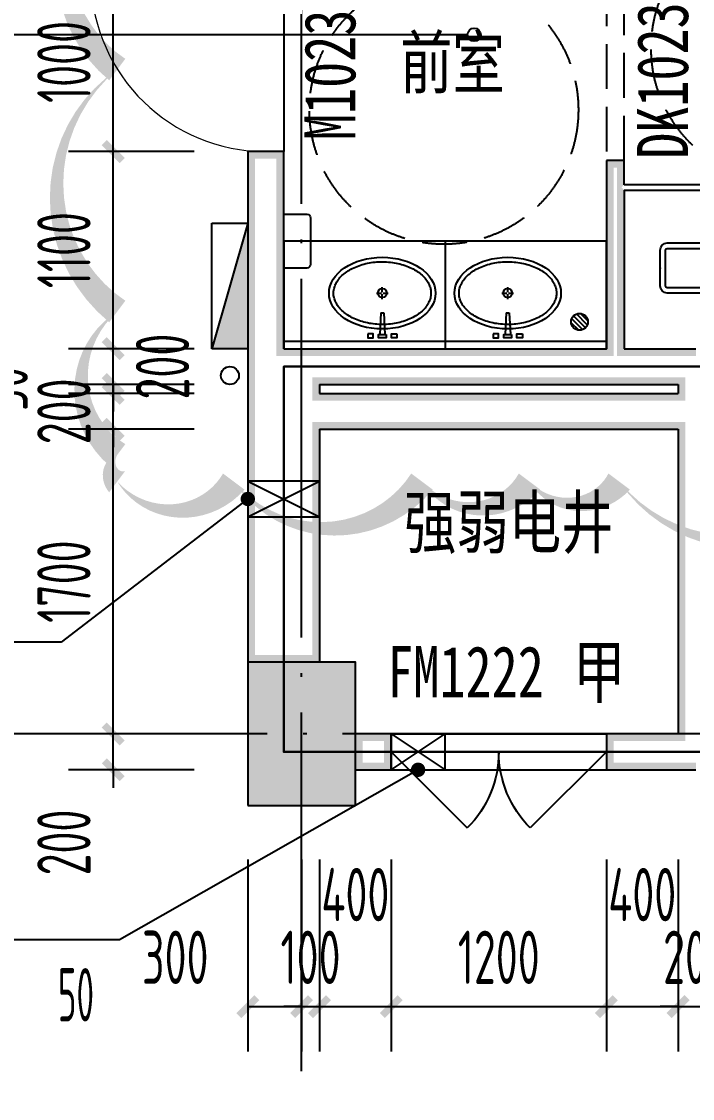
# Model space of a CAD drawing. Extents: x -228436 to 200315, y -41539 to 163917.
# Drawn here: x 46938 to 50680, y 69366 to 75376 of the extents above; entities that cross this region are included whole.
import ezdxf

# ---------------------------------------------------------------- set-up
doc = ezdxf.new("R2010")
doc.units = 0
doc.header["$LTSCALE"] = 1000
doc.header["$MEASUREMENT"] = 0
for name, pattern in [('DASH', [0.35, 0.25, -0.1]), ('X-104 13#平面$0$DASH', [0.35, 0.25, -0.1]), ('X-104 13#平面$0$DOTE', [2.4200000000000004, 2, -0.2, 0.02, -0.2])]:
    doc.linetypes.add(name, pattern=pattern)
for name, color, linetype in [('01-标注_尺寸', 124, 'Continuous'), ('01-标注_符号', 200, 'Continuous'), ('02-TEXT_标注', 130, 'Continuous'), ('PUB_HATCH', 8, 'Continuous'), ('PUB_WALL', 9, 'Continuous'), ('X-104 13#平面$0$02-TEXT_房间', 7, 'Continuous'), ('X-104 13#平面$0$02-TEXT_门窗', 151, 'Continuous'), ('X-104 13#平面$0$A-C_窗', 140, 'Continuous'), ('X-104 13#平面$0$A-C_门', 150, 'Continuous'), ('X-104 13#平面$0$A-I_卫-洁具', 241, 'Continuous'), ('X-104 13#平面$0$A-I_卫-隔断', 214, 'Continuous'), ('X-104 13#平面$0$A-TECH_水', 3, 'Continuous'), ('X-104 13#平面$0$A-TECH_电气', 240, 'Continuous'), ('X-104 13#平面$0$A_AXIS-轴线', 36, 'X-104 13#平面$0$DOTE'), ('X-104 13#平面$0$A_STR-砌块墙', 121, 'Continuous'), ('X-104 13#平面$0$A_STR-砼柱', 51, 'Continuous'), ('X-104 13#平面$0$DOOR_FIRE', 220, 'Continuous'), ('X-104 13#平面$0$DOOR_FIRE_TEXT', 7, 'Continuous')]:
    doc.layers.add(name, color=color, linetype=linetype)
doc.layers.add('X-104 13#平面$0$000套内', color=226, linetype='Continuous', lineweight=30, plot=False)
doc.layers.add('X-104 13#平面$0$DIM_MODI', color=6, linetype='Continuous', plot=False)
doc.styles.add('_TCH_DIM', font='ros1.shx', dxfattribs={"width": 0.8, "bigfont": 'jd.shx'})
doc.styles.add('_TCH_DIM_T3', font='ros1.shx', dxfattribs={"width": 0.7058823529411765, "bigfont": 'jd.shx'})
doc.styles.add('X-104 13#平面$0$_TCH_SPACE', font='STXIHEI_0.TTF', dxfattribs={"width": 0.75, "height": 5})
doc.styles.add('X-104 13#平面$0$_TCH_WINDOW', font='STXIHEI_0.TTF', dxfattribs={"width": 0.75, "height": 3.5})
doc.dimstyles.new('_TCH_ARCH&&100', dxfattribs={"dimtxt": 297.5, "dimasz": 100, "dimexe": 250, "dimexo": 300, "dimgap": 126.25, "dimtad": 1, "dimdec": 0, "dimzin": 0, "dimdsep": 46, "dimtxsty": '_TCH_DIM_T3', "dimblk": 'ARCHTICK', "dimcen": 0.09, "dimclrt": 7, "dimazin": 2, "dimtfac": 1, "dimtdec": 0, "dimtix": 1, "dimtmove": 2, "dimatfit": 3, "dimfxl": 0, "dimtolj": 1, "dimtzin": 0, "dimarcsym": 0})

# ---------------------------------------------------------------- blocks, each defined once
blk = doc.blocks.new('X-104 13#平面$0$轴网')
at = {"layer": 'X-104 13#平面$0$A_AXIS-轴线', "linetype": 'X-104 13#平面$0$DOTE'}
for p, q in [((48500, -7400.98603368341), (48500, 24620.25062679139)), ((60408.42140219617, 9000), (-2925.01551574981, 9000))]:
    blk.add_line(p, q, dxfattribs=at)
blk = doc.blocks.new('X-104 13#平面$0$meae')
for p, q in [((-215.039999999979, 0), (-243.7679999999818, 0)), ((-210, 5.039999999979045), (-210, 32.76000000000931)), ((-176.7359999999753, 0), (-204.9599999999627, 0)), ((-99.54815868195146, 8), (21.68149024352897, 14.3899337600451)), ((-99.54815868195146, -7.999999999941792), (-99.54815868195146, 8)), ((21.68149024352897, -14.3899337601033), (21.68149024352897, 14.3899337600451)), ((-210, -32.25599999999395), (-210, -5.039999999979045)), ((-99.54815868195146, -8.000000000058208), (21.68149024352897, -14.3899337601033))]:
    blk.add_line(p, q)
for points in [[(17.19145484233741, 81.35012003820157), (40, 81.35012003820157), (39.99999999994179, 51.35012003820157), (17.1914548422792, 51.35012003820157)], [(21.68149024352897, 21.35012003820157), (40, 21.35012003820157), (40, -21.35012003820157), (21.68149024352897, -21.35012003820157)], [(17.19145484233741, -81.35012003820157), (40, -81.35012003820157), (39.99999999994179, -51.35012003820157), (17.1914548422792, -51.35012003820157)]]:
    blk.add_lwpolyline(points, close=True)
at = {"const_width": 0.8399999999999999}
blk.add_lwpolyline([(-209.5800000000163, -0.1400000000139698, -0.9999999999999999), (-210.4199999999837, -0.1400000000139698, -0.9999999999999999)], format="xyb", close=True, dxfattribs=at)
blk.add_circle((-210, 0), 25.2)
blk.add_ellipse((-210, 0), major_axis=(0, -296.8388870928175), ratio=0.6737661697857759)
at = {"color": 8}
blk.add_open_spline([(-210, -271.838887092832), (-201.6286662275088, -271.838887092832), (-193.2556980797672, -270.8834744876949), (-176.5567826171755, -267.0318226981908), (-168.2292954665609, -264.1331208487391), (-151.7464247078751, -256.3412992825033), (-143.592075161112, -251.4461166422116), (-127.6688291439204, -239.6628589069005), (-119.9016611408442, -232.7743547918508), (-105.0053654383519, -217.100718463771), (-97.87740360945463, -208.3160983382841), (-84.50442564953119, -189.0367220979533), (-78.25994529254967, -178.5426552897552), (-66.86596525227651, -156.1005802754662), (-61.71665413689334, -144.1531549534993), (-52.68240508378949, -119.1104159536771), (-48.79751711455174, -106.0155586157343), (-42.41598126577446, -79.01830609660828), (-39.91934085072717, -65.11628590768669), (-36.39207964838715, -36.86706837144447), (-35.3614577781409, -22.5202054088586), (-34.79793056182098, 6.244822261855006), (-35.26502483320655, 20.66266644134885), (-37.68259151588427, 49.19399507466005), (-39.63306519814068, 63.30715293157846), (-44.95700291811954, 90.86129060061648), (-48.33046480413759, 104.3019146881416), (-56.39392556494568, 130.1611448710319), (-61.0838973345235, 142.5793309712317), (-71.62818411248736, 166.0733063118532), (-77.48238030000357, 177.1485642623738), (-90.15903716551838, 197.6798496269621), (-96.98112566315103, 207.1352148510632), (-111.3602107425686, 224.2113378457143), (-118.9163064261083, 231.8314545630128), (-134.510733252624, 245.1036245926516), (-142.547481424408, 250.7556368449004), (-158.868371842138, 260.0530890176306), (-167.1509793659789, 263.6999722997425), (-183.7976203592261, 269.0257272459567), (-192.162095878215, 270.7072330619558), (-208.8995512870024, 272.153067119536), (-217.2755150526064, 271.9185741905239), (-234.0031495776493, 269.526916392555), (-242.3573442720808, 267.3679324407713), (-258.9526960913208, 261.0731867576833), (-267.1936322519905, 256.9349128940958), (-283.3781850557425, 246.65468100406), (-291.3201072766096, 240.5117016318836), (-306.6623222918133, 226.2813428560039), (-314.0611830068519, 218.1942343084957), (-328.0653621423407, 200.2301868745126), (-334.6699371464783, 190.353927289194), (-346.859358667396, 169.044026111078), (-352.4439172392595, 157.6110181525), (-362.4072642970132, 133.476927122334), (-366.7859668953461, 120.7763437553076), (-374.1964356524404, 94.43610308453208), (-377.2281845823745, 80.79684587812517), (-381.8495765395346, 52.93462008907227), (-383.4392193020904, 38.71199739631265), (-385.1273327118251, 10.0537408667733), (-385.225804392132, -4.381569712015335), (-383.9285565786413, -33.08909023553133), (-382.5328362500295, -47.36097819061251), (-378.2902226594742, -75.36972922243876), (-375.4433290168527, -89.10625087702647), (-368.3874579074909, -115.6863969620317), (-364.1784936326439, -128.529630749661), (-354.5335200406262, -152.9902308470919), (-349.097582319926, -164.6071133053629), (-337.1786070214584, -186.3198765731067), (-330.6958189697471, -196.415140855941), (-316.9037533847149, -214.843760280055), (-309.5951420506462, -223.1764269854757), (-294.4000191528467, -237.9131964488188), (-286.5148495539906, -244.3169298697612), (-270.41386736813, -255.1213227973203), (-262.1997869724291, -259.5227866767091), (-245.6385630253353, -266.3373192788567), (-237.2919559226721, -268.7527736420161), (-222.6272707111784, -271.2949484957498), (-216.3134306632564, -271.838887092832), (-210, -271.838887092832)], degree=3, knots=[0, 0, 0, 0, 0.1541728099079682, 0.1541728099079682, 0.3083456198159364, 0.3083456198159364, 0.4625184297239047, 0.4625184297239047, 0.6166912396318729, 0.6166912396318729, 0.7708640495398411, 0.7708640495398411, 0.9250368594478093, 0.9250368594478093, 1.079209669355778, 1.079209669355778, 1.233382479263746, 1.233382479263746, 1.387555289171714, 1.387555289171714, 1.541728099079682, 1.541728099079682, 1.69590090898765, 1.69590090898765, 1.850073718895619, 1.850073718895619, 2.004246528803587, 2.004246528803587, 2.158419338711555, 2.158419338711555, 2.312592148619523, 2.312592148619523, 2.466764958527492, 2.466764958527492, 2.62093776843546, 2.62093776843546, 2.775110578343428, 2.775110578343428, 2.929283388251396, 2.929283388251396, 3.083456198159364, 3.083456198159364, 3.237629008067333, 3.237629008067333, 3.391801817975301, 3.391801817975301, 3.545974627883269, 3.545974627883269, 3.700147437791237, 3.700147437791237, 3.854320247699206, 3.854320247699206, 4.008493057607174, 4.008493057607174, 4.162665867515142, 4.162665867515142, 4.31683867742311, 4.31683867742311, 4.471011487331078, 4.471011487331078, 4.625184297239047, 4.625184297239047, 4.779357107147015, 4.779357107147015, 4.933529917054983, 4.933529917054983, 5.087702726962951, 5.087702726962951, 5.24187553687092, 5.24187553687092, 5.396048346778888, 5.396048346778888, 5.550221156686856, 5.550221156686856, 5.704393966594824, 5.704393966594824, 5.858566776502792, 5.858566776502792, 6.012739586410761, 6.012739586410761, 6.166912396318729, 6.166912396318729, 6.283185307179586, 6.283185307179586, 6.283185307179586, 6.283185307179586], dxfattribs=at)
blk = doc.blocks.new('X-104 13#平面$0$$TwtSys$00000434')
for p, q in [((-0.5, 0.5), (-0.5, -0.5)), ((-0.5, -0.5), (0.5, 0.5)), ((0.5, 0.5), (-0.5, 0.5)), ((0.5, -0.5), (0.5, 0.5)), ((-0.5, -0.5), (0.5, -0.5))]:
    blk.add_line(p, q)
blk.add_solid([(0.5, -0.5), (0.5, 0.5), (-0.5, -0.5)])
blk = doc.blocks.new('X-104 13#平面$0$A$C55540B70')
at = {"layer": 'X-104 13#平面$0$A-TECH_水'}
blk.add_circle((-9399.999999994005, 73399.99999999965), 50, dxfattribs=at)
at = {"layer": 'X-104 13#平面$0$A-TECH_水', "xscale": -700, "yscale": 200, "zscale": 700, "rotation": 89.99999999999999}
blk.add_blockref('X-104 13#平面$0$$TwtSys$00000434', (-9399.999999994005, 73899.99999999965), dxfattribs=at)
blk = doc.blocks.new('X-104 13#平面$0$$lvtry$00000200')
at = {"color": 0}
for p, q in [((-109.7834388052506, -40.0000000100008, 1e-08), (-109.7834388052433, -469.6564289897615, 1e-08)), ((99.78343880524335, -30.0000000100008, 1e-08), (-99.78343880524335, -30.0000000100008, 1e-08)), ((109.7834388052361, -469.6564289897615, 1e-08), (109.7834388052361, -40.0000000100008, 1e-08))]:
    blk.add_line(p, q, dxfattribs=at)
at = {"color": 0, "elevation": 1e-08}
blk.add_lwpolyline([(99.78343880524335, -1.000080374069512e-08), (-99.78343880524335, -1.000080374069512e-08, 0.4142135623730951), (-139.7834388052433, -40.0000000100008), (-139.7834388052433, -479.6564289897615, 0.4142135623730951), (-29.78343880524335, -589.6564289897615), (29.78343880523607, -589.6564289897615, 0.4142135623730903), (139.7834388052361, -479.6564289897633), (139.7834388052361, -40.0000000100008, 0.4142135623730951)], format="xyb", close=True, dxfattribs=at)
blk.add_lwpolyline([(139.7834388052361, -469.6564289897615), (-139.7834388052433, -469.6564289897615)], dxfattribs=at)
at = {"color": 0}
blk.add_circle((0, -358.6146012114659, 1e-08), 20, dxfattribs=at)
for centre, start, end in [((-99.78343880525063, -40.0000000100008, 1e-08), 90, 180), ((99.78343880523607, -40.0000000100008, 1e-08), 0, 90)]:
    blk.add_arc(centre, 10, start, end, dxfattribs=at)
for p in [(0, 0), (0, -358.6146012114659, 1e-08)]:
    blk.add_point(p, dxfattribs=at)
blk = doc.blocks.new('X-104 13#平面$0$hgfasg')
at = {"yscale": -1}
blk.add_blockref('X-104 13#平面$0$$lvtry$00000200', (0, 200), dxfattribs=at)
blk = doc.blocks.new('*U79')
blk.add_lwpolyline([(200.0000000000001, 0), (200.0000000000001, 300.0000000002365), (0, 300.0000000002365), (0, 0), (200.0000000000001, 0), (0, 300.0000000002365), (0, 0), (200.0000000000001, 300.0000000002365)])
blk = doc.blocks.new('*U80')
blk.add_lwpolyline([(200.0000000000001, 0), (200.0000000000001, 400.0000000002365), (0, 400.0000000002365), (0, 0), (200.0000000000001, 0), (0, 400.0000000002365), (0, 0), (200.0000000000001, 400.0000000002365)])
blk = doc.blocks.new('X-104 13#平面$0$ccc000')
at = {"layer": 'X-104 13#平面$0$A-TECH_电气', "rotation": 270}
for name, p in [('*U80', (48400.00000000655, 72811.31610814604)), ('*U79', (49200.00000000658, 71399.99999999972))]:
    blk.add_blockref(name, p, dxfattribs=at)
blk = doc.blocks.new('X-104 13#平面$0$$DorLib2D$00000116')
at = {"color": 0}
for p, q in [((-0.4999999999999929, 7.105427357601002e-15), (-0.146446609406766, 0.353553390593234)), ((0.5000000000000071, 7.105427357601002e-15), (0.1464466094067731, 0.353553390593234))]:
    blk.add_line(p, q, dxfattribs=at)
for centre, radius, start, end in [((-0.4999999999984652, 4.831690603168681e-13), 0.4999999999984674, 0, 45), ((0.4999999999977511, 9.059419880941277e-13), 0.4999999999976598, 135, 180)]:
    blk.add_arc(centre, radius, start, end, dxfattribs=at)
blk = doc.blocks.new('X-104 13#平面$0$$DorLib2D$00000001')
for p, q in [((0.45, 0.9750000000000001), (0.5000000000000002, 0.9750000000000001)), ((0.45, 0), (0.45, 0.9750000000000001)), ((0.5, 0), (0.5, 0.9750000000000001)), ((0.5, 0), (0.45, 0))]:
    blk.add_line(p, q)
at = {"lineweight": 13}
blk.add_arc((0.475, 0), 0.975, 91.4692835813538, 180, dxfattribs=at)
blk = doc.blocks.new('_FZH')
blk.add_lwpolyline([(-0.5, -0.5), (0.5, -0.5), (0.5, 0.5), (-0.5, 0.5)], close=True)
at = {"layer": 'PUB_HATCH'}
blk.add_solid([(-0.5, -0.5), (0.5, -0.5), (-0.5, 0.5), (0.5, 0.5)], dxfattribs=at)
blk = doc.blocks.new('X-104 13#平面$0$$TwtSys$00000141')
for p, q in [((-94.19606303561523, 7.672111694559135), (-10.08309029082739, 91.78508443935061)), ((-94.19606303561523, 7.672111694559135), (-10.08309029082739, 91.78508443935061)), ((-87.21916889109707, -35.05448014085778), (35.05448014085778, 87.21916889110071)), ((-87.21916889109707, -35.05448014085778), (35.05448014085778, 87.21916889110071)), ((-66.46803743153214, -66.46803743153941), (66.46803743153214, 66.46803743153214)), ((-66.46803743153214, -66.46803743153578), (66.46803743153214, 66.46803743153214)), ((-32.35611368903483, -87.061266563549), (87.58274635417911, 32.87759347966494)), ((-32.35611368903483, -87.061266563549), (87.58274635417911, 32.87759347966858)), ((11.43110768805855, -92.25951895252001), (92.2594807012465, -11.43114593933933)), ((11.43110768805855, -92.25951895252001), (92.2594807012465, -11.43114593933933))]:
    blk.add_line(p, q)
blk.add_circle((0, 0), 94)
blk.add_circle((0, 0), 94)
blk = doc.blocks.new('X-104 13#平面')
at = {"layer": 'PUB_WALL'}
for points in [[(48400.00000000634, 74649.9999999994), (48200.00000000642, 74649.9999999994), (48240.00000000635, 74609.99999999886), (48360.00000000618, 74609.99999999886)], [(48200.00000000642, 74649.9999999994), (48200.00000000652, 73449.99999999971), (48240.00000000652, 73449.99999999971), (48240.00000000635, 74609.99999999886)], [(48400.00000000643, 73549.99999999968), (48400.00000000634, 74649.9999999994), (48360.00000000618, 74609.99999999886), (48360.00000000643, 73509.99999999968)], [(50300.00000000648, 74599.9999999988), (50200.00000000666, 74599.9999999988), (50240.00000000699, 74559.999999998), (50260.00000000474, 74559.999999998)], [(50200.00000000666, 74599.9999999988), (50200.00000000654, 74449.99999999962), (50240.00000000654, 74449.99999999962), (50240.00000000699, 74559.999999998)], [(50300.00000000651, 74464.99999999968), (50300.00000000648, 74599.9999999988), (50260.00000000474, 74559.999999998), (50260.00000000651, 74424.99999999968)], [(50300.0000000063, 74434.99999999968), (50300.0000000063, 73550.00000000012), (50260.00000000629, 73509.99999999892), (50260.0000000063, 74474.99999999968)], [(50200.00000000654, 74449.99999999962), (50200.00000000629, 73549.99999999967), (50240.00000000629, 73509.99999999968), (50240.00000000654, 74449.99999999962)], [(48400.00000000643, 73549.99999999968), (50200.00000000629, 73549.99999999967), (50240.00000000629, 73509.99999999968), (48360.00000000643, 73509.99999999968)], [(50300.0000000063, 73550.00000000012), (50700.00000000648, 73549.99999999971), (50700.00000000648, 73509.99999999971), (50260.00000000629, 73509.99999999892)], [(48200.00000000652, 73449.99999999971), (48200.00000000652, 73199.99999999971), (48240.00000000652, 73199.99999999971), (48240.00000000652, 73449.99999999971)], [(48600.00000000763, 73349.99999999967), (50300.00000000654, 73349.99999999971), (50300.00000000654, 73389.99999999971), (48560.00000000763, 73389.99999999967)], [(48600.00000000763, 73349.99999999967), (48600.00000000763, 73299.99999999972), (48560.00000000763, 73259.99999999972), (48560.00000000763, 73389.99999999967)], [(50300.00000000654, 73349.99999999971), (50600.00000000779, 73350.00000000009), (50640.00000000781, 73390.00000000009), (50300.00000000654, 73389.99999999971)], [(50600.00000000779, 73350.00000000009), (50600.00000000779, 73299.99999999972), (50640.0000000078, 73259.99999999972), (50640.00000000781, 73390.00000000009)], [(48600.00000000763, 73299.99999999972), (50600.00000000779, 73299.99999999972), (50640.0000000078, 73259.99999999972), (48560.00000000763, 73259.99999999972)], [(48200.00000000652, 73199.99999999971), (48200.00000000652, 71800), (48240.00000000652, 71800), (48240.00000000652, 73199.99999999971)], [(48600.00000000635, 73099.99999999971), (50600.0000000065, 73099.99999999972), (50640.0000000065, 73139.99999999972), (48560.00000000634, 73139.99999999971)], [(48600.00000000635, 73099.99999999971), (48560.00000000634, 73139.99999999971), (48560.00000000652, 71800), (48600.00000000652, 71800)], [(50600.0000000065, 73099.99999999972), (50600.0000000065, 71399.99999999983), (50640.0000000065, 71359.99999999971), (50640.0000000065, 73139.99999999972)], [(48600.00000000652, 71800), (48600.00000000652, 71840), (48200.00000000652, 71840), (48200.00000000652, 71800)], [(48800, 71800), (48200, 71800), (48240, 71760), (48760, 71760)], [(48200, 71800), (48200, 71000), (48240, 71040), (48240, 71760)], [(48800, 71000), (48800, 71800), (48760, 71760), (48760, 71040)], [(49000.00000000656, 71399.99999999972), (48800, 71399.99999999971), (48840, 71359.99999999971), (48960.00000000656, 71359.99999999972)], [(48800, 71399.99999999971), (48800, 71199.99999999971), (48840, 71239.99999999972), (48840, 71359.99999999971)], [(49000.00000000656, 71199.99999999975), (49000.00000000656, 71399.99999999972), (48960.00000000656, 71359.99999999972), (48960.00000000656, 71239.99999999974)], [(50600.0000000065, 71399.99999999983), (50200.00000000656, 71399.9999999998), (50240.00000000572, 71359.99999999974), (50640.0000000065, 71359.99999999971)], [(50200.00000000656, 71399.9999999998), (50200.00000000656, 71199.99999999975), (50240.00000000573, 71239.99999999939), (50240.00000000572, 71359.99999999974)], [(48800, 71199.99999999971), (49000.00000000656, 71199.99999999975), (48960.00000000656, 71239.99999999974), (48840, 71239.99999999972)], [(50200.00000000656, 71199.99999999975), (50700.00000000648, 71199.99999999971), (50700.00000000648, 71239.99999999971), (50240.00000000573, 71239.99999999939)], [(48200, 71000), (48800, 71000), (48760, 71040), (48240, 71040)]]:
    blk.add_hatch(color=256, dxfattribs=at).paths.add_polyline_path(points)
at = {"layer": 'X-104 13#平面$0$000套内'}
blk.add_lwpolyline([(4100.000000000022, 77750.00000000006), (4100.000000000024, 68699.99999999999), (-750.0000000000621, 68699.99999999999), (-750.0000000000618, 59850), (21949.99999999995, 59850), (21949.99999999994, 61450), (58249.99999999994, 61450), (58249.99999999994, 71299.99999999971), (48400.00000000652, 71299.99999999971), (48400.00000000652, 73449.99999999971), (53400.00000000652, 73449.99999999971), (53400.00000000652, 80499.99999999971), (58249.99999999994, 80499.99999999971), (58249.99999999994, 81290.05161517872), (53288.97308394587, 85452.64044071968), (37949.99999999994, 76613.31606116104), (37949.99999999994, 72450), (12454.85512413029, 72449.99999999993), (4447.428597971128, 77750.00000000006)], close=True, dxfattribs=at)
at = {"layer": 'X-104 13#平面$0$A-C_窗', "linetype": 'DASH'}
for p, q in [((50200.00000000654, 75599.99999999959), (50200.00000000654, 74599.99999999959)), ((50300.00000000654, 74599.99999999959), (50300.00000000654, 75599.99999999959))]:
    blk.add_line(p, q, dxfattribs=at)
at = {"layer": 'X-104 13#平面$0$A-C_门'}
blk.add_line((48400.00000000652, 75649.9999999997), (48400.00000000652, 74649.9999999997), dxfattribs=at)
at = {"layer": 'X-104 13#平面$0$A-I_卫-洁具', "ltscale": 0.1}
blk.add_line((49300.00000000648, 74149.99999999972), (49300.00000000648, 73549.99999999972), dxfattribs=at)
blk.add_lwpolyline([(48400.00000000639, 73999.99999999967), (48400.00000000639, 74299.99999999967), (48530.00000000639, 74299.99999999967, -0.414213562373095), (48550.00000000639, 74279.99999999967), (48550.00000000639, 74019.99999999967, -0.414213562373095), (48530.00000000639, 73999.99999999967)], format="xyb", close=True, dxfattribs=at)
for points in [[(48400.00000000639, 73549.99999999967), (50200.0000000064, 73549.99999999967), (50200.00000000658, 74149.99999999978), (48400.00000000639, 74149.99999999967)], [(48400.00000000681, 73549.99999999949), (50200.00000000704, 73549.99999999914), (50200.00000000704, 73589.99999999914), (48400.00000000681, 73589.99999999949)]]:
    blk.add_lwpolyline(points, close=True, dxfattribs=at)
at = {"layer": 'X-104 13#平面$0$A-I_卫-洁具', "linetype": 'X-104 13#平面$0$DASH'}
for centre in [(51200.00000000597, 75226.5709121621), (49293.84215124691, 74882.68895853072)]:
    blk.add_circle(centre, 750, dxfattribs=at)
at = {"layer": 'X-104 13#平面$0$A-I_卫-隔断'}
for p, q in [((51350.00000000795, 74464.99999999974), (50300.00000000651, 74464.99999999968)), ((50300.0000000063, 74434.99999999968), (51350.00000000795, 74434.99999999964))]:
    blk.add_line(p, q, dxfattribs=at)
at = {"layer": 'X-104 13#平面$0$A_STR-砌块墙'}
for p, q in [((48400.00000000634, 74649.9999999994), (48200.00000000642, 74649.9999999994)), ((48200.00000000642, 74649.9999999994), (48200.00000000652, 73449.99999999971)), ((48400.00000000643, 73549.99999999968), (48400.00000000634, 74649.9999999994)), ((50300.00000000648, 74599.9999999988), (50200.00000000666, 74599.9999999988)), ((50200.00000000666, 74599.9999999988), (50200.00000000654, 74449.99999999962)), ((50300.00000000651, 74464.99999999968), (50300.00000000648, 74599.9999999988)), ((50200.00000000654, 74449.99999999962), (50200.00000000629, 73549.99999999967)), ((50300.0000000063, 74434.99999999968), (50300.0000000063, 73550.00000000012)), ((48400.00000000643, 73549.99999999968), (50200.00000000629, 73549.99999999967)), ((50300.0000000063, 73550.00000000012), (50700.00000000648, 73549.99999999971)), ((48200.00000000652, 73449.99999999971), (48200.00000000652, 73199.99999999971)), ((48600.00000000763, 73349.99999999967), (50300.00000000654, 73349.99999999971)), ((48600.00000000763, 73349.99999999967), (48600.00000000763, 73299.99999999972)), ((50300.00000000654, 73349.99999999971), (50600.00000000779, 73350.00000000009)), ((50600.00000000779, 73350.00000000009), (50600.00000000779, 73299.99999999972)), ((48600.00000000763, 73299.99999999972), (50600.00000000779, 73299.99999999972)), ((48200.00000000652, 73199.99999999971), (48200.00000000652, 71800)), ((48600.00000000635, 73099.99999999971), (50600.0000000065, 73099.99999999972)), ((48600.00000000635, 73099.99999999971), (48600.00000000652, 71800)), ((50600.0000000065, 73099.99999999972), (50600.0000000065, 71399.99999999983)), ((49000.00000000656, 71399.99999999972), (48800, 71399.99999999971)), ((49000.00000000656, 71199.99999999975), (49000.00000000656, 71399.99999999972)), ((50600.0000000065, 71399.99999999983), (50200.00000000656, 71399.9999999998)), ((50200.00000000656, 71399.9999999998), (50200.00000000656, 71199.99999999975)), ((48800, 71199.99999999971), (49000.00000000656, 71199.99999999975)), ((50200.00000000656, 71199.99999999975), (50700.00000000648, 71199.99999999971))]:
    blk.add_line(p, q, dxfattribs=at)
at = {"layer": 'X-104 13#平面$0$DIM_MODI'}
blk.add_lwpolyline([(47471.66427740734, 76307.3801535957, 0, 150, 0.5), (47471.66427740734, 75107.3801535957, 0, 150, 0.5), (47471.66427740734, 73757.3801535957, 0, 150, 0.5), (47471.66427740734, 72957.3801535957, 0, 150, 0.5), (47471.66427740734, 72808.23826864013, 0, 150, 0.5), (48121.66427740734, 72808.23826864013, 0, 150, 0.5), (49171.66427740734, 72808.23826864013, 0, 150, 0.5), (49771.66427740734, 72808.23826864013, 0, 150, 0.5), (50271.66427740734, 72808.23826864013, 0, 150, 0.5), (51621.66427740734, 72808.23826864013, 0, 150, 0.5), (52221.66427740734, 72808.23826864013, 0, 150, 0.5), (53421.66427740734, 72808.23826864013, 0, 150, 0.5), (53638.13283774117, 72808.23826864013, 0, 150, 0.5)], format="xyseb", dxfattribs=at)
at = {"layer": 'X-104 13#平面$0$DOOR_FIRE'}
for p, q in [((49000.00000000658, 71399.99999999971), (50200.00000000658, 71399.99999999971)), ((49000.00000000658, 71199.99999999971), (50200.00000000658, 71199.99999999971))]:
    blk.add_line(p, q, dxfattribs=at)
for name, p in [('X-104 13#平面$0$ccc000', (-200.0000000000301, -2.91038304567337e-11)), ('X-104 13#平面$0$A$C55540B70', (57499.99999999962, 1.818989403545856e-12)), ('X-104 13#平面$0$轴网', (0, 62400))]:
    blk.add_blockref(name, p)
at = {"layer": 'X-104 13#平面$0$A-C_门'}
ref = blk.add_blockref('X-104 13#平面$0$$DorLib2D$00000001', (48300.00000000652, 75149.9999999997), dxfattribs=dict(at, xscale=-1000, yscale=-1000, zscale=200, rotation=270))
ref.add_attrib('A', 'M1023', (48800.00000000642, 74714.12390829675), dxfattribs={"layer": 'X-104 13#平面$0$02-TEXT_门窗', "height": 285.4257641921397, "rotation": 90, "style": 'X-104 13#平面$0$_TCH_WINDOW', "width": 0.75})
at = {"layer": 'X-104 13#平面$0$A-I_卫-洁具', "ltscale": 0.1, "rotation": 270}
for name, p in [('X-104 13#平面$0$hgfasg', (50300.00000000648, 73999.99999999962)), ('X-104 13#平面$0$meae', (48950.00000000642, 73649.99999999984)), ('X-104 13#平面$0$meae', (49650.00000000642, 73649.99999999984))]:
    blk.add_blockref(name, p, dxfattribs=at)
at = {"layer": 'X-104 13#平面$0$A-TECH_水', "xscale": 0.5, "yscale": 0.5, "zscale": 0.5, "rotation": 90}
blk.add_blockref('X-104 13#平面$0$$TwtSys$00000141', (50049.99989371895, 73699.99999999965), dxfattribs=at)
at = {"layer": 'X-104 13#平面$0$A_STR-砼柱', "xscale": 600, "yscale": 800, "zscale": 800}
blk.add_blockref('_FZH', (48500, 71400), dxfattribs=at)
at = {"layer": 'X-104 13#平面$0$DOOR_FIRE', "xscale": 1200, "yscale": -1200, "zscale": 200}
blk.add_blockref('X-104 13#平面$0$$DorLib2D$00000116', (49600.00000000658, 71299.99999999971), dxfattribs=at)
at = {"layer": 'X-104 13#平面$0$02-TEXT_房间', "style": 'X-104 13#平面$0$_TCH_SPACE', "width": 0.75}
for s, p in [('前室', (49049.3240874929, 75004.3530726486)), ('强弱电井', (49071.61517490321, 72438.91768309672))]:
    blk.add_text(s, height=285.4257641921404, dxfattribs=at).set_placement(p)
at = {"layer": 'X-104 13#平面$0$02-TEXT_门窗', "style": 'X-104 13#平面$0$_TCH_WINDOW', "width": 0.75}
blk.add_text('DK1023', height=285.4257641921397, rotation=90, dxfattribs=at).set_placement((50655.9430050212, 74609.1020742354))
at = {"layer": 'X-104 13#平面$0$DOOR_FIRE_TEXT', "style": 'X-104 13#平面$0$_TCH_WINDOW', "width": 0.75}
for s, p in [('FM1222', (48977.70878821625, 71604.63824452226)), ('甲', (50015.09961791057, 71604.63824452226))]:
    blk.add_text(s, height=285.4257641921397, dxfattribs=at).set_placement(p)
blk = doc.blocks.new('_ArchTick')
at = {"color": 0, "linetype": 'ByBlock', "const_width": 0.4}
blk.add_lwpolyline([(-0.5, -0.5), (0.5, 0.5)], dxfattribs=at)
blk = doc.blocks.new('*D386')
at = {"layer": '01-标注_尺寸', "color": 0, "lineweight": -2, "transparency": 16777216}
for p, q in [((47449.1181925052, 71399.9999999994), (47449.1181925052, 71499.9999999994)), ((47900.00000000661, 71399.9999999994), (47199.1181925052, 71399.9999999994)), ((47449.1181925052, 71199.99999999968), (47449.1181925052, 71399.9999999994)), ((47900.00000000665, 71199.99999999968), (47199.1181925052, 71199.99999999968)), ((47449.1181925052, 71199.99999999968), (47449.1181925052, 71099.99999999968))]:
    blk.add_line(p, q, dxfattribs=at)
at = {"layer": 'Defpoints', "color": 0, "transparency": 16777216}
for p in [(47449.1181925052, 71399.9999999994), (48200.00000000661, 71399.9999999994), (48200.00000000665, 71199.99999999968)]:
    blk.add_point(p, dxfattribs=at)
at = {"layer": '01-标注_尺寸', "color": 0, "lineweight": -2, "transparency": 16777216, "xscale": 100, "yscale": 100, "zscale": 100}
for p, rotation in [((47449.1181925052, 71399.9999999994), 270), ((47449.1181925052, 71199.99999999968), 90)]:
    blk.add_blockref('_ArchTick', p, dxfattribs=dict(at, rotation=rotation))
at = {"layer": '01-标注_尺寸', "color": 7, "transparency": 16777216, "insert": (47174.11819250531, 70794.32314410426), "char_height": 297.5, "attachment_point": 5, "rotation": 90, "style": '_TCH_DIM_T3'}
blk.add_mtext('\\A1;200', dxfattribs=at)
blk = doc.blocks.new('*D387')
at = {"layer": '01-标注_尺寸', "color": 0, "lineweight": -2, "transparency": 16777216}
for p, q in [((47900.00000000624, 73099.9999999996), (47199.11819250499, 73099.9999999996)), ((47449.11819250499, 71399.9999999994), (47449.11819250499, 73099.9999999996)), ((47900.00000000661, 71399.9999999994), (47199.11819250499, 71399.9999999994))]:
    blk.add_line(p, q, dxfattribs=at)
at = {"layer": 'Defpoints', "color": 0, "transparency": 16777216}
for p in [(47449.11819250499, 73099.9999999996), (48200.00000000624, 73099.9999999996), (48200.00000000661, 71399.9999999994)]:
    blk.add_point(p, dxfattribs=at)
at = {"layer": '01-标注_尺寸', "color": 0, "lineweight": -2, "transparency": 16777216, "xscale": 100, "yscale": 100, "zscale": 100}
for p, rotation in [((47449.11819250499, 73099.9999999996), 90), ((47449.11819250499, 71399.9999999994), 270)]:
    blk.add_blockref('_ArchTick', p, dxfattribs=dict(at, rotation=rotation))
at = {"layer": '01-标注_尺寸', "color": 7, "transparency": 16777216, "insert": (47174.11819250498, 72249.99999999952), "char_height": 297.5, "attachment_point": 5, "rotation": 90, "style": '_TCH_DIM_T3'}
blk.add_mtext('\\A1;1700', dxfattribs=at)
blk = doc.blocks.new('*D388')
at = {"layer": '01-标注_尺寸', "color": 0, "lineweight": -2, "transparency": 16777216}
for p, q in [((47449.11819250479, 73299.99999999962), (47449.11819250479, 73399.99999999962)), ((47900.00000000619, 73299.99999999962), (47199.11819250479, 73299.99999999962)), ((47449.11819250479, 73099.9999999996), (47449.11819250479, 73299.99999999962)), ((47900.00000000624, 73099.9999999996), (47199.11819250479, 73099.9999999996)), ((47449.11819250479, 73099.9999999996), (47449.11819250479, 72999.9999999996))]:
    blk.add_line(p, q, dxfattribs=at)
at = {"layer": 'Defpoints', "color": 0, "transparency": 16777216}
for p in [(47449.11819250479, 73299.99999999962), (48200.00000000619, 73299.99999999962), (48200.00000000624, 73099.9999999996)]:
    blk.add_point(p, dxfattribs=at)
at = {"layer": '01-标注_尺寸', "color": 0, "lineweight": -2, "transparency": 16777216, "xscale": 100, "yscale": 100, "zscale": 100}
for p, rotation in [((47449.11819250479, 73299.99999999962), 270), ((47449.11819250479, 73099.9999999996), 90)]:
    blk.add_blockref('_ArchTick', p, dxfattribs=dict(at, rotation=rotation))
at = {"layer": '01-标注_尺寸', "color": 7, "transparency": 16777216, "insert": (47174.11819250478, 73199.99999999962), "char_height": 297.5, "attachment_point": 5, "rotation": 90, "style": '_TCH_DIM_T3'}
blk.add_mtext('\\A1;200', dxfattribs=at)
blk = doc.blocks.new('*D389')
at = {"layer": '01-标注_尺寸', "color": 0, "lineweight": -2, "transparency": 16777216}
for p, q in [((47449.11819250476, 73349.99999999952), (47449.11819250476, 73449.99999999952)), ((47900.00000000618, 73349.99999999952), (47199.11819250476, 73349.99999999952)), ((47449.11819250476, 73299.99999999958), (47449.11819250476, 73349.99999999952)), ((47900.00000000619, 73299.99999999958), (47199.11819250476, 73299.99999999958)), ((47449.11819250476, 73299.99999999958), (47449.11819250476, 73199.99999999958))]:
    blk.add_line(p, q, dxfattribs=at)
at = {"layer": 'Defpoints', "color": 0, "transparency": 16777216}
for p in [(47449.11819250476, 73349.99999999952), (48200.00000000618, 73349.99999999952), (48200.00000000619, 73299.99999999958)]:
    blk.add_point(p, dxfattribs=at)
at = {"layer": '01-标注_尺寸', "color": 0, "lineweight": -2, "transparency": 16777216, "xscale": 100, "yscale": 100, "zscale": 100}
for p, rotation in [((47449.11819250476, 73349.99999999952), 270), ((47449.11819250476, 73299.99999999958), 90)]:
    blk.add_blockref('_ArchTick', p, dxfattribs=dict(at, rotation=rotation))
at = {"layer": '01-标注_尺寸', "color": 7, "transparency": 16777216, "insert": (46824.11819250476, 73324.99999999935), "char_height": 297.5, "attachment_point": 5, "rotation": 90, "style": '_TCH_DIM_T3'}
blk.add_mtext('\\A1;50', dxfattribs=at)
blk = doc.blocks.new('*D390')
at = {"layer": '01-标注_尺寸', "color": 0, "lineweight": -2, "transparency": 16777216}
for p, q in [((47449.11819250473, 73549.99999999945), (47449.11819250473, 73649.99999999945)), ((47900.00000000614, 73549.99999999945), (47199.11819250473, 73549.99999999945)), ((47449.11819250473, 73349.99999999956), (47449.11819250473, 73549.99999999945)), ((47900.00000000618, 73349.99999999956), (47199.11819250473, 73349.99999999956)), ((47449.11819250473, 73349.99999999956), (47449.11819250473, 73249.99999999956))]:
    blk.add_line(p, q, dxfattribs=at)
at = {"layer": 'Defpoints', "color": 0, "transparency": 16777216}
for p in [(47449.11819250473, 73549.99999999945), (48200.00000000614, 73549.99999999945), (48200.00000000618, 73349.99999999956)]:
    blk.add_point(p, dxfattribs=at)
at = {"layer": '01-标注_尺寸', "color": 0, "lineweight": -2, "transparency": 16777216, "xscale": 100, "yscale": 100, "zscale": 100}
for p, rotation in [((47449.11819250473, 73549.99999999945), 270), ((47449.11819250473, 73349.99999999956), 90)]:
    blk.add_blockref('_ArchTick', p, dxfattribs=dict(at, rotation=rotation))
at = {"layer": '01-标注_尺寸', "color": 7, "transparency": 16777216, "insert": (47724.11819250473, 73449.9999999994), "char_height": 297.5, "attachment_point": 5, "rotation": 90, "style": '_TCH_DIM_T3'}
blk.add_mtext('\\A1;200', dxfattribs=at)
blk = doc.blocks.new('*D391')
at = {"layer": '01-标注_尺寸', "color": 0, "lineweight": -2, "transparency": 16777216}
for p, q in [((47900.0000000059, 74650), (47199.1181925046, 74650)), ((47449.1181925046, 73549.99999999945), (47449.1181925046, 74650)), ((47900.00000000614, 73549.99999999945), (47199.1181925046, 73549.99999999945))]:
    blk.add_line(p, q, dxfattribs=at)
at = {"layer": 'Defpoints', "color": 0, "transparency": 16777216}
for p in [(47449.1181925046, 74650), (48200.0000000059, 74650), (48200.00000000614, 73549.99999999945)]:
    blk.add_point(p, dxfattribs=at)
at = {"layer": '01-标注_尺寸', "color": 0, "lineweight": -2, "transparency": 16777216, "xscale": 100, "yscale": 100, "zscale": 100}
for p, rotation in [((47449.1181925046, 74650), 90), ((47449.1181925046, 73549.99999999945), 270)]:
    blk.add_blockref('_ArchTick', p, dxfattribs=dict(at, rotation=rotation))
at = {"layer": '01-标注_尺寸', "color": 7, "transparency": 16777216, "insert": (47174.11819250459, 74099.99999999974), "char_height": 297.5, "attachment_point": 5, "rotation": 90, "style": '_TCH_DIM_T3'}
blk.add_mtext('\\A1;1100', dxfattribs=at)
blk = doc.blocks.new('*D392')
at = {"layer": '01-标注_尺寸', "color": 0, "lineweight": -2, "transparency": 16777216}
for p, q in [((47900.00000000568, 75649.99999999999), (47199.11819250436, 75649.99999999999)), ((47449.11819250436, 74650), (47449.11819250436, 75649.99999999999)), ((47900.0000000059, 74650), (47199.11819250436, 74650))]:
    blk.add_line(p, q, dxfattribs=at)
at = {"layer": 'Defpoints', "color": 0, "transparency": 16777216}
for p in [(47449.11819250436, 75649.99999999999), (48200.00000000568, 75649.99999999999), (48200.0000000059, 74650)]:
    blk.add_point(p, dxfattribs=at)
at = {"layer": '01-标注_尺寸', "color": 0, "lineweight": -2, "transparency": 16777216, "xscale": 100, "yscale": 100, "zscale": 100}
for p, rotation in [((47449.11819250436, 75649.99999999999), 90), ((47449.11819250436, 74650), 270)]:
    blk.add_blockref('_ArchTick', p, dxfattribs=dict(at, rotation=rotation))
at = {"layer": '01-标注_尺寸', "color": 7, "transparency": 16777216, "insert": (47174.11819250436, 75150), "char_height": 297.5, "attachment_point": 5, "rotation": 90, "style": '_TCH_DIM_T3'}
blk.add_mtext('\\A1;1000', dxfattribs=at)
blk = doc.blocks.new('*D407')
at = {"layer": '01-标注_尺寸', "color": 0, "lineweight": -2, "transparency": 16777216}
for p, q in [((50600.00000000651, 70700), (50600.00000000651, 69628.47947315592)), ((50800.00000000651, 70700), (50800.00000000651, 69628.47947315592)), ((50600.00000000651, 69878.47947315592), (50500.00000000651, 69878.47947315592)), ((50600.00000000651, 69878.47947315592), (50800.00000000651, 69878.47947315592)), ((50800.00000000651, 69878.47947315592), (50900.00000000651, 69878.47947315592))]:
    blk.add_line(p, q, dxfattribs=at)
at = {"layer": 'Defpoints', "color": 0, "transparency": 16777216}
for p in [(50600.00000000651, 71000), (50800.00000000651, 71000), (50800.00000000651, 69878.47947315592)]:
    blk.add_point(p, dxfattribs=at)
at = {"layer": '01-标注_尺寸', "color": 0, "lineweight": -2, "transparency": 16777216, "xscale": 100, "yscale": 100, "zscale": 100}
blk.add_blockref('_ArchTick', (50600.00000000651, 69878.47947315592), dxfattribs=at)
at = {"layer": '01-标注_尺寸', "color": 0, "lineweight": -2, "transparency": 16777216, "xscale": 100, "yscale": 100, "zscale": 100, "rotation": 180}
blk.add_blockref('_ArchTick', (50800.00000000651, 69878.47947315592), dxfattribs=at)
at = {"layer": '01-标注_尺寸', "color": 7, "transparency": 16777216, "insert": (50700.00000000651, 70153.47947315592), "char_height": 297.5, "attachment_point": 5, "style": '_TCH_DIM_T3'}
blk.add_mtext('\\A1;200', dxfattribs=at)
blk = doc.blocks.new('*D408')
at = {"layer": '01-标注_尺寸', "color": 0, "lineweight": -2, "transparency": 16777216}
for p, q in [((50200.00000000655, 70700), (50200.00000000655, 69628.47947315592)), ((50600.00000000651, 70700), (50600.00000000651, 69628.47947315592)), ((50200.00000000655, 69878.47947315592), (50600.00000000651, 69878.47947315592))]:
    blk.add_line(p, q, dxfattribs=at)
at = {"layer": 'Defpoints', "color": 0, "transparency": 16777216}
for p in [(50200.00000000655, 71000), (50600.00000000651, 71000), (50600.00000000651, 69878.47947315592)]:
    blk.add_point(p, dxfattribs=at)
at = {"layer": '01-标注_尺寸', "color": 0, "lineweight": -2, "transparency": 16777216, "xscale": 100, "yscale": 100, "zscale": 100, "rotation": 180}
blk.add_blockref('_ArchTick', (50200.00000000655, 69878.47947315592), dxfattribs=at)
at = {"layer": '01-标注_尺寸', "color": 0, "lineweight": -2, "transparency": 16777216, "xscale": 100, "yscale": 100, "zscale": 100}
blk.add_blockref('_ArchTick', (50600.00000000651, 69878.47947315592), dxfattribs=at)
at = {"layer": '01-标注_尺寸', "color": 7, "transparency": 16777216, "insert": (50400.00000000653, 70503.47947315592), "char_height": 297.5, "attachment_point": 5, "style": '_TCH_DIM_T3'}
blk.add_mtext('\\A1;400', dxfattribs=at)
blk = doc.blocks.new('*D409')
at = {"layer": '01-标注_尺寸', "color": 0, "lineweight": -2, "transparency": 16777216}
for p, q in [((49000.00000000655, 70700), (49000.00000000655, 69628.47947315592)), ((50200.00000000655, 70700), (50200.00000000655, 69628.47947315592)), ((49000.00000000655, 69878.47947315592), (50200.00000000655, 69878.47947315592))]:
    blk.add_line(p, q, dxfattribs=at)
at = {"layer": 'Defpoints', "color": 0, "transparency": 16777216}
for p in [(49000.00000000655, 71000), (50200.00000000655, 71000), (50200.00000000655, 69878.47947315592)]:
    blk.add_point(p, dxfattribs=at)
at = {"layer": '01-标注_尺寸', "color": 0, "lineweight": -2, "transparency": 16777216, "xscale": 100, "yscale": 100, "zscale": 100, "rotation": 180}
blk.add_blockref('_ArchTick', (49000.00000000655, 69878.47947315592), dxfattribs=at)
at = {"layer": '01-标注_尺寸', "color": 0, "lineweight": -2, "transparency": 16777216, "xscale": 100, "yscale": 100, "zscale": 100}
blk.add_blockref('_ArchTick', (50200.00000000655, 69878.47947315592), dxfattribs=at)
at = {"layer": '01-标注_尺寸', "color": 7, "transparency": 16777216, "insert": (49600.00000000655, 70153.47947315592), "char_height": 297.5, "attachment_point": 5, "style": '_TCH_DIM_T3'}
blk.add_mtext('\\A1;1200', dxfattribs=at)
blk = doc.blocks.new('*D410')
at = {"layer": '01-标注_尺寸', "color": 0, "lineweight": -2, "transparency": 16777216}
for p, q in [((48600.00000000653, 70700), (48600.00000000653, 69628.47947315592)), ((49000.00000000655, 70700), (49000.00000000655, 69628.47947315592)), ((48600.00000000653, 69878.47947315592), (49000.00000000655, 69878.47947315592))]:
    blk.add_line(p, q, dxfattribs=at)
at = {"layer": 'Defpoints', "color": 0, "transparency": 16777216}
for p in [(48600.00000000653, 71000), (49000.00000000655, 71000), (49000.00000000655, 69878.47947315592)]:
    blk.add_point(p, dxfattribs=at)
at = {"layer": '01-标注_尺寸', "color": 0, "lineweight": -2, "transparency": 16777216, "xscale": 100, "yscale": 100, "zscale": 100, "rotation": 180}
blk.add_blockref('_ArchTick', (48600.00000000653, 69878.47947315592), dxfattribs=at)
at = {"layer": '01-标注_尺寸', "color": 0, "lineweight": -2, "transparency": 16777216, "xscale": 100, "yscale": 100, "zscale": 100}
blk.add_blockref('_ArchTick', (49000.00000000655, 69878.47947315592), dxfattribs=at)
at = {"layer": '01-标注_尺寸', "color": 7, "transparency": 16777216, "insert": (48800.00000000654, 70503.47947315592), "char_height": 297.5, "attachment_point": 5, "style": '_TCH_DIM_T3'}
blk.add_mtext('\\A1;400', dxfattribs=at)
blk = doc.blocks.new('*D411')
at = {"layer": '01-标注_尺寸', "color": 0, "lineweight": -2, "transparency": 16777216}
for p, q in [((48500.00000000001, 70700), (48500.00000000001, 69628.47947315592)), ((48600.00000000653, 70700), (48600.00000000653, 69628.47947315592)), ((48500.00000000001, 69878.47947315592), (48400.00000000001, 69878.47947315592)), ((48500.00000000001, 69878.47947315592), (48600.00000000653, 69878.47947315592)), ((48600.00000000653, 69878.47947315592), (48700.00000000653, 69878.47947315592))]:
    blk.add_line(p, q, dxfattribs=at)
at = {"layer": 'Defpoints', "color": 0, "transparency": 16777216}
for p in [(48500.00000000001, 71000), (48600.00000000653, 71000), (48600.00000000653, 69878.47947315592)]:
    blk.add_point(p, dxfattribs=at)
at = {"layer": '01-标注_尺寸', "color": 0, "lineweight": -2, "transparency": 16777216, "xscale": 100, "yscale": 100, "zscale": 100}
blk.add_blockref('_ArchTick', (48500.00000000001, 69878.47947315592), dxfattribs=at)
at = {"layer": '01-标注_尺寸', "color": 0, "lineweight": -2, "transparency": 16777216, "xscale": 100, "yscale": 100, "zscale": 100, "rotation": 180}
blk.add_blockref('_ArchTick', (48600.00000000653, 69878.47947315592), dxfattribs=at)
at = {"layer": '01-标注_尺寸', "color": 7, "transparency": 16777216, "insert": (48550.00000000327, 70153.47947315592), "char_height": 297.5, "attachment_point": 5, "style": '_TCH_DIM_T3'}
blk.add_mtext('\\A1;100', dxfattribs=at)
blk = doc.blocks.new('*D412')
at = {"layer": '01-标注_尺寸', "color": 0, "lineweight": -2, "transparency": 16777216}
for p, q in [((48200, 70700), (48200, 69628.47947315592)), ((48500.00000000001, 70700), (48500.00000000001, 69628.47947315592)), ((48200, 69878.47947315592), (48500.00000000001, 69878.47947315592))]:
    blk.add_line(p, q, dxfattribs=at)
at = {"layer": 'Defpoints', "color": 0, "transparency": 16777216}
for p in [(48200, 71000), (48500.00000000001, 71000), (48500.00000000001, 69878.47947315592)]:
    blk.add_point(p, dxfattribs=at)
at = {"layer": '01-标注_尺寸', "color": 0, "lineweight": -2, "transparency": 16777216, "xscale": 100, "yscale": 100, "zscale": 100, "rotation": 180}
blk.add_blockref('_ArchTick', (48200, 69878.47947315592), dxfattribs=at)
at = {"layer": '01-标注_尺寸', "color": 0, "lineweight": -2, "transparency": 16777216, "xscale": 100, "yscale": 100, "zscale": 100}
blk.add_blockref('_ArchTick', (48500.00000000001, 69878.47947315592), dxfattribs=at)
at = {"layer": '01-标注_尺寸', "color": 7, "transparency": 16777216, "insert": (47795.27838427947, 70153.47947315592), "char_height": 297.5, "attachment_point": 5, "style": '_TCH_DIM_T3'}
blk.add_mtext('\\A1;300', dxfattribs=at)

msp = doc.modelspace()

# ---------------------------------------------------------------- linework, layer by layer
at = {"layer": '01-标注_符号'}
for p, q in [((49425.56561140134, 75302.04605798924), (46398.99512994266, 75302.04605798924)), ((48200.00000000652, 72711.31610814601), (47158.04923882033, 71911.87854689767)), ((47158.04923882033, 71911.87854689767), (45046.53683674638, 71911.87854689767)), ((49150.00000000667, 71199.9999999997), (47484.94131368469, 70250.86744446435)), ((47484.94131368469, 70250.86744446435), (45483.12745481706, 70250.86744446435))]:
    msp.add_line(p, q, dxfattribs=at)
at = {"layer": '01-标注_符号', "const_width": 40}
for points in [[(48215.86765061431, 72723.49057586289, 1), (48184.13234939873, 72699.14164042914, 1)], [(49167.37532495376, 71209.90444763615, 1), (49132.62467505958, 71190.09555236324, 1)]]:
    msp.add_lwpolyline(points, format="xyb", close=True, dxfattribs=at)
at = {"layer": '01-标注_符号'}
msp.add_circle((49462.43608317827, 75302.04605798924), 36.87047177692875, dxfattribs=at)

# ---------------------------------------------------------------- block references
msp.add_blockref('X-104 13#平面', (0, 0))

# ---------------------------------------------------------------- texts
at = {"layer": '02-TEXT_标注', "style": '_TCH_DIM', "width": 0.5647058823529412}
msp.add_text('50', height=297.5, dxfattribs=at).set_placement((47140.06543931318, 69795.86744446435))

# ---------------------------------------------------------------- dimensions: what is measured, and where the dimension line sits
at = {"layer": '01-标注_尺寸'}
for p1, p2, distance, picture, middle in [((48200.0000000059, 74650), (48200.00000000568, 75649.99999999999), 750.881807501326, '*D392', (47174.11819250436, 75150)), ((48200.00000000614, 73549.99999999945), (48200.0000000059, 74650), 750.8818075013041, '*D391', (47174.11819250459, 74099.99999999974)), ((48200.00000000624, 73099.9999999996), (48200.00000000619, 73299.99999999962), 750.8818075013986, '*D388', (47174.11819250478, 73199.99999999962)), ((48200.00000000661, 71399.9999999994), (48200.00000000624, 73099.9999999996), 750.8818075012532, '*D387', (47174.11819250498, 72249.99999999952)), ((48500.00000000001, 71000), (48600.00000000653, 71000), -1121.5205268440768, '*D411', (48550.00000000327, 70153.47947315592)), ((49000.00000000655, 71000), (50200.00000000655, 71000), -1121.5205268440768, '*D409', (49600.00000000655, 70153.47947315592)), ((50600.00000000651, 71000), (50800.00000000651, 71000), -1121.5205268440768, '*D407', (50700.00000000651, 70153.47947315592))]:
    dim = msp.add_aligned_dim(p1=p1, p2=p2, distance=distance, dimstyle='_TCH_ARCH&&100', dxfattribs=at)
    dim.commit()
    dim.dimension.update_dxf_attribs({"geometry": picture, "text_midpoint": middle})
for base, p1, p2, angle, picture, middle in [((47449.11819250473, 73549.99999999945), (48200.00000000618, 73349.99999999956), (48200.00000000614, 73549.99999999945), 90.00000000001042, '*D390', (47724.11819250473, 73449.9999999994)), ((47449.11819250476, 73349.99999999952), (48200.00000000619, 73299.99999999958), (48200.00000000618, 73349.99999999952), 90.00000000001668, '*D389', (46824.11819250476, 73324.99999999935)), ((47449.1181925052, 71399.9999999994), (48200.00000000665, 71199.99999999968), (48200.00000000661, 71399.9999999994), 90.0000000000125, '*D386', (47174.11819250531, 70794.32314410426)), ((48500.00000000001, 69878.47947315592), (48200, 71000), (48500.00000000001, 71000), 0, '*D412', (47795.27838427947, 70153.47947315592)), ((49000.00000000655, 69878.47947315592), (48600.00000000653, 71000), (49000.00000000655, 71000), 0, '*D410', (48800.00000000654, 70503.47947315592)), ((50600.00000000651, 69878.47947315592), (50200.00000000655, 71000), (50600.00000000651, 71000), 0, '*D408', (50400.00000000653, 70503.47947315592))]:
    dim = msp.add_linear_dim(base=base, p1=p1, p2=p2, angle=angle, dimstyle='_TCH_ARCH&&100', dxfattribs=at)
    dim.commit()
    dim.dimension.update_dxf_attribs({"geometry": picture, "text_midpoint": middle, "dimtype": 161})

doc.saveas('drawing.dxf')
